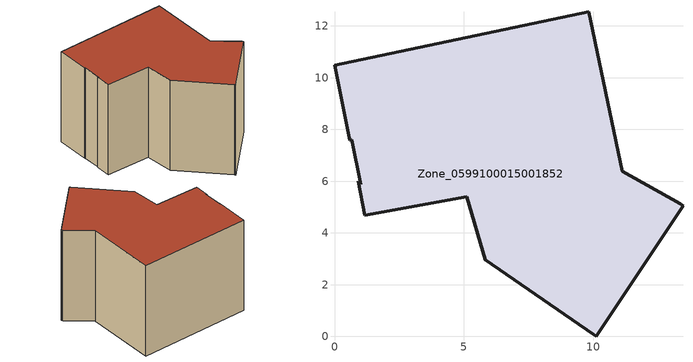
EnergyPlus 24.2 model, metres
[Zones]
Zone_0599100015001852
 floor ground (C_G): 1.18,4.69 0.91,5.99 1.02,5.88 0.66,7.6 0.59,7.59 0,10.48 9.83,12.55 11.12,6.39 13.37,5.13 13.47,5.05 10.12,0 10.01,0.09 5.83,2.96 5.11,5.39 z0.78
 wall outside (C_F): 11.12,6.39 9.83,12.55 0,10.48 0.59,7.59 0.66,7.6 1.02,5.88 0.91,5.99 1.18,4.69 5.11,5.39 5.83,2.96 10.01,0.09 10.12,0 13.47,5.05 13.37,5.13 11.12,6.39 z0.78:9.43
 roof outside (C_R): 0.91,5.99 1.18,4.69 5.11,5.39 5.83,2.96 10.01,0.09 10.12,0 13.47,5.05 13.37,5.13 11.12,6.39 9.83,12.55 0,10.48 0.59,7.59 0.66,7.6 1.02,5.88 z9.43
[BUILDING]
Pand.0599100015001852: North Axis=0; Terrain=City; Loads Convergence Tolerance Value=0.04; Temperature Convergence Tolerance Value=0.4; Solar Distribution=FullExterior; Maximum Number of Warmup Days=25; Minimum Number of Warmup Days=1
[Site:Location]
Rotterdam.The.Hague.AP_ZH_NLD Design_Conditions: Latitude=51.96; Longitude=4.45; Time Zone=1; Elevation=-4.5
[SITE:GROUNDTEMPERATURE:BUILDINGSURFACE]
18, 18, 18, 18, 18, 18, 18, 18, 18, 18, 18, 18
[MATERIAL] Thermal Absorptance=0.9; Solar Absorptance=0.7; Visible Absorptance=0.7
Name | Roughness | Thickness | Conductivity | Density | Specific Heat
G.TC.1975-1991 | MediumSmooth | 0.15 | 0.288461 | 540 | 1210
F.TC.1975-1991 | Rough | 0.3 | 0.230769 | 1920 | 840
R.TC.1975-1991 | MediumRough | 0.2 | 0.153846 | 1500 | 1000
[CONSTRUCTION]
C_G: G.TC.1975-1991
C_F: F.TC.1975-1991
C_R: R.TC.1975-1991
[ZONE]
Zone_0599100015001852: Type=1; Multiplier=1; Ceiling Height=Autocalculate; Volume=Autocalculate; Floor Area=autocalculate; Part of Total Floor Area=Yes
[ZONEINFILTRATION:DESIGNFLOWRATE]
Infil_Zone_0599100015001852: Zone or ZoneList or Space or SpaceList=Zone_0599100015001852; Schedule=AlwaysOn; Design Flow Rate Calculation Method=Flow/Area; Flow Rate per Floor Area=0.003; Constant Term Coefficient=1; Temperature Term Coefficient=0; Velocity Term Coefficient=0; Velocity Squared Term Coefficient=0
[HVACTEMPLATE:ZONE:IDEALLOADSAIRSYSTEM]
Zone_0599100015001852: Maximum Heating Supply Air Temperature=50; Minimum Cooling Supply Air Temperature=13; Maximum Heating Supply Air Humidity Ratio=0.0156; Minimum Cooling Supply Air Humidity Ratio=0.0077; Heating Limit=NoLimit; Cooling Limit=NoLimit; Dehumidification Control Type=ConstantSensibleHeatRatio; Cooling Sensible Heat Ratio=0.7; Dehumidification Setpoint=60; Humidification Control Type=None; Humidification Setpoint=30; Outdoor Air Method=None; Outdoor Air Flow Rate per Person=0.00944; Outdoor Air Flow Rate per Zone Floor Area=0; Outdoor Air Flow Rate per Zone=0; Demand Controlled Ventilation Type=None; Outdoor Air Economizer Type=NoEconomizer; Heat Recovery Type=None; Sensible Heat Recovery Effectiveness=0.7; Latent Heat Recovery Effectiveness=0.65
[ZONECONTROL:THERMOSTAT]
ThermostatControl_Zone_0599100015001852: Zone or ZoneList=Zone_0599100015001852; Control Type Schedule=DualSetpointControlType; Control 1=Thermostat_Zone_0599100015001852; Temperature Difference Between Cutout And Setpoint=0
[THERMOSTATSETPOINT:DUALSETPOINT]
Thermostat_Zone_0599100015001852: Heating Setpoint Temperature Schedule=HeatingSetpoint_Zone_0599100015001852; Cooling Setpoint Temperature Schedule=CoolingSetpoint_Zone_0599100015001852
[SCHEDULE:COMPACT]
HeatingSetpoint_Zone_0599100015001852: Through: 12/31, For: AllDays, Until: 24:00, 21
CoolingSetpoint_Zone_0599100015001852: Through: 12/31, For: AllDays, Until: 24:00, 24
DualSetpointControlType: Through: 12/31, For: AllDays, Until: 24:00, 4
AlwaysOn: Through: 12/31, For: AllDays, Until: 24:00, 1
